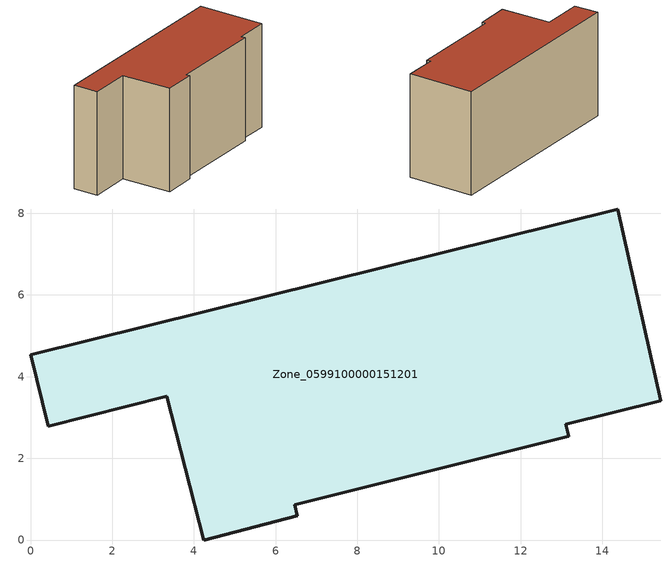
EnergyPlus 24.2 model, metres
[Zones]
Zone_0599100000151201
 floor ground (C_G): 13.1,2.83 13.18,2.54 6.46,0.86 6.54,0.6 4.24,0 3.33,3.52 0.43,2.79 0,4.54 14.38,8.11 15.43,3.41 z0
 wall outside (C_F): 13.18,2.54 13.1,2.83 15.43,3.41 14.38,8.11 0,4.54 0.43,2.79 3.33,3.52 4.24,0 6.54,0.6 6.46,0.86 13.18,2.54 z0:7.35
 roof outside (C_R): 15.43,3.41 14.38,8.11 0,4.54 0.43,2.79 3.33,3.52 4.24,0 6.54,0.6 6.46,0.86 13.18,2.54 13.1,2.83 z7.35
[BUILDING]
Pand.0599100000151201: North Axis=0; Terrain=City; Loads Convergence Tolerance Value=0.04; Temperature Convergence Tolerance Value=0.4; Solar Distribution=FullExterior; Maximum Number of Warmup Days=25; Minimum Number of Warmup Days=1
[Site:Location]
Rotterdam.The.Hague.AP_ZH_NLD Design_Conditions: Latitude=51.96; Longitude=4.45; Time Zone=1; Elevation=-4.5
[SITE:GROUNDTEMPERATURE:BUILDINGSURFACE]
18, 18, 18, 18, 18, 18, 18, 18, 18, 18, 18, 18
[MATERIAL] Thermal Absorptance=0.9; Solar Absorptance=0.7; Visible Absorptance=0.7
Name | Roughness | Thickness | Conductivity | Density | Specific Heat
G.TI.1975-1991 | MediumSmooth | 0.15 | 0.288461 | 540 | 1210
F.TI.1975-1991 | Rough | 0.3 | 0.230769 | 1920 | 840
R.TI.1975-1991 | MediumRough | 0.2 | 0.153846 | 1500 | 1000
[CONSTRUCTION]
C_G: G.TI.1975-1991
C_F: F.TI.1975-1991
C_R: R.TI.1975-1991
[ZONE]
Zone_0599100000151201: Type=1; Multiplier=1; Ceiling Height=Autocalculate; Volume=Autocalculate; Floor Area=autocalculate; Part of Total Floor Area=Yes
[ZONEINFILTRATION:DESIGNFLOWRATE]
Infil_Zone_0599100000151201: Zone or ZoneList or Space or SpaceList=Zone_0599100000151201; Schedule=AlwaysOn; Design Flow Rate Calculation Method=Flow/Area; Flow Rate per Floor Area=0.003; Constant Term Coefficient=1; Temperature Term Coefficient=0; Velocity Term Coefficient=0; Velocity Squared Term Coefficient=0
[HVACTEMPLATE:ZONE:IDEALLOADSAIRSYSTEM]
Zone_0599100000151201: Maximum Heating Supply Air Temperature=50; Minimum Cooling Supply Air Temperature=13; Maximum Heating Supply Air Humidity Ratio=0.0156; Minimum Cooling Supply Air Humidity Ratio=0.0077; Heating Limit=NoLimit; Cooling Limit=NoLimit; Dehumidification Control Type=ConstantSensibleHeatRatio; Cooling Sensible Heat Ratio=0.7; Dehumidification Setpoint=60; Humidification Control Type=None; Humidification Setpoint=30; Outdoor Air Method=None; Outdoor Air Flow Rate per Person=0.00944; Outdoor Air Flow Rate per Zone Floor Area=0; Outdoor Air Flow Rate per Zone=0; Demand Controlled Ventilation Type=None; Outdoor Air Economizer Type=NoEconomizer; Heat Recovery Type=None; Sensible Heat Recovery Effectiveness=0.7; Latent Heat Recovery Effectiveness=0.65
[ZONECONTROL:THERMOSTAT]
ThermostatControl_Zone_0599100000151201: Zone or ZoneList=Zone_0599100000151201; Control Type Schedule=DualSetpointControlType; Control 1=Thermostat_Zone_0599100000151201; Temperature Difference Between Cutout And Setpoint=0
[THERMOSTATSETPOINT:DUALSETPOINT]
Thermostat_Zone_0599100000151201: Heating Setpoint Temperature Schedule=HeatingSetpoint_Zone_0599100000151201; Cooling Setpoint Temperature Schedule=CoolingSetpoint_Zone_0599100000151201
[SCHEDULE:COMPACT]
HeatingSetpoint_Zone_0599100000151201: Through: 12/31, For: AllDays, Until: 24:00, 21
CoolingSetpoint_Zone_0599100000151201: Through: 12/31, For: AllDays, Until: 24:00, 24
DualSetpointControlType: Through: 12/31, For: AllDays, Until: 24:00, 4
AlwaysOn: Through: 12/31, For: AllDays, Until: 24:00, 1
